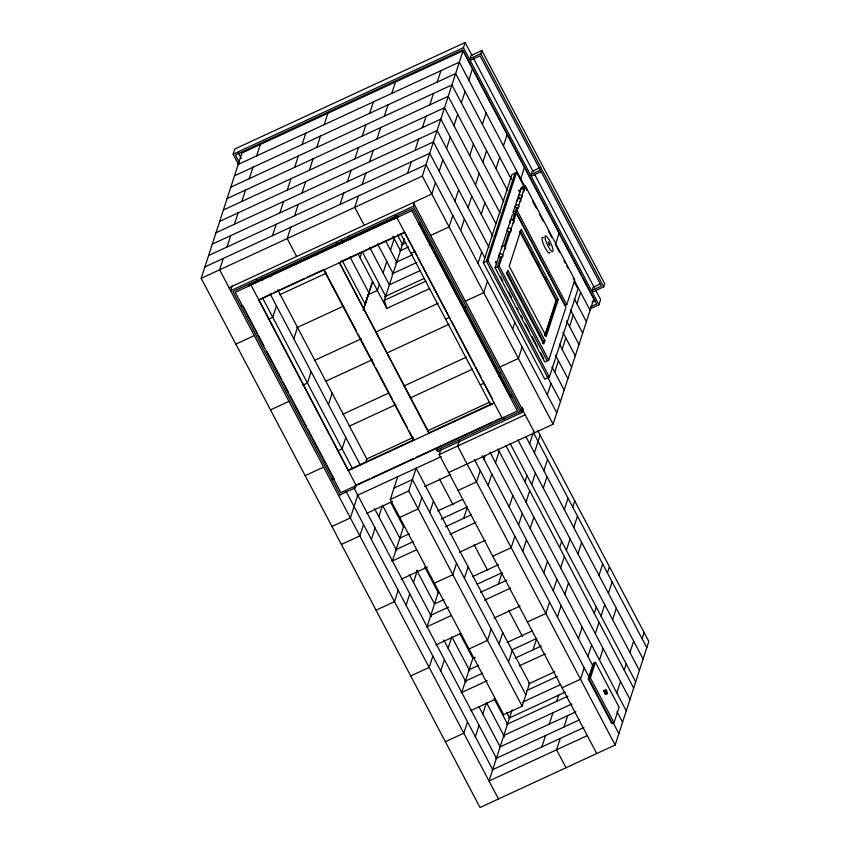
<?xml version="1.0" encoding="UTF-8"?>
<svg xmlns="http://www.w3.org/2000/svg" width="850" height="850" viewBox="0 0 850 850"><rect width="100%" height="100%" fill="white"/><g stroke="black" fill="none" stroke-linecap="round" stroke-linejoin="round"><path stroke-width="1.27" d="M238.68 164.751L233.113 154.179L234.791 149.005L465.131 42.5L471.941 55.409M537.668 430.525L648.816 641.452L615.166 745.014L480.027 807.5L201.184 278.332L241.899 153.021L463.027 50.777L593.789 298.913L553.074 424.224L448.651 472.504M223.316 258.421L219.619 269.811L498.461 798.979M227.014 247.031L230.722 235.631M234.419 224.241L238.127 212.851M241.825 201.461L245.523 190.071M249.231 178.67L252.928 167.28M256.626 155.89L260.334 144.5M232.273 285.728L230.648 290.743L413.376 206.242L414.194 203.734M249.921 283.411L249.114 285.919L248.317 284.421M250.814 284.686L356.192 485.509M256.179 282.126L256.923 279.852M272.457 235.694L276.154 224.304M279.862 212.914L283.56 201.524M287.257 190.124L290.966 178.734M294.663 167.344L298.371 155.954M302.069 144.564L305.766 133.163M271.745 293.601L258.527 300.156L404.409 232.698M290.881 227.173L287.183 238.563L296.629 256.509M294.589 215.783L298.286 204.393M301.984 193.003L305.692 181.613M309.389 170.212L313.087 158.822M316.795 147.433L320.493 136.042M324.201 124.652L327.898 113.252M276.473 305.904L272.765 317.294L268.164 319.43M317.231 254.873L317.974 252.588M293.803 338.789L297.5 327.399M340.021 204.457L343.719 193.067M347.427 181.666L351.124 170.276M354.832 158.886L358.53 147.496M362.228 136.106L365.936 124.706M369.633 113.316L373.331 101.926M335.665 246.351L336.77 242.93M358.445 195.936L354.748 207.326L364.204 225.261M362.153 184.546L365.851 173.145M369.559 161.755L373.256 150.365M376.954 138.975L380.662 127.585M384.359 116.195L388.057 104.794M391.765 93.404L395.462 82.014M311.132 371.673L307.424 383.063L302.823 385.199M360.028 257.592L361.643 252.62M328.461 404.558L332.159 393.168M363.322 309.549L372.629 281.509L365.224 304.289L342.008 260.238M407.586 173.209L411.294 161.819M414.991 150.429L418.689 139.039M422.397 127.649L426.094 116.248M429.792 104.858L433.5 93.468M437.197 82.078L440.906 70.688M394.017 219.364L395.123 215.953M379.376 284.261L377.358 290.477L367.763 294.908M383.074 272.871L386.771 261.481M390.479 250.081L394.177 238.691M590.537 308.667L598.931 304.789L463.452 47.674L465.131 42.5M553.074 424.224L422.312 176.088L463.027 50.777M383.658 302.43L404.345 238.744M345.791 437.453L342.082 448.842L337.482 450.967M333.03 477.36L332.212 479.868L333.752 479.156M592.184 290.296L601.396 286.036L480.091 55.834L470.879 60.095L470.092 58.597L471.102 55.494L481.844 50.522L604.732 283.719L603.713 286.822L592.971 291.794L592.184 290.296L593.194 287.194L600.1 283.996M435.466 182.633L431.768 194.023L229.064 287.746M439.174 171.243L442.871 159.843M446.569 148.452L450.277 137.062M453.974 125.672L457.672 114.282M461.38 102.882L465.078 91.492M468.786 80.102L472.483 68.712M603.713 286.822L480.834 53.635L481.844 50.522M258.687 299.636L348.319 470.571L494.201 403.112M429.399 244.874L430.514 241.453M338.555 495.529L355.449 487.719L356.362 484.999M365.712 462.358L366.817 458.947L277.695 289.818M357.776 495.168L350.37 517.947L331.946 526.469M454.92 201.131L458.628 189.741M469.731 155.571L473.429 144.171M452.795 215.518L449.098 226.907L430.663 235.429M482.407 124.376L486.115 112.986M363.524 524.492L359.826 535.893L341.392 544.414M460.679 230.467L464.376 219.077M468.074 207.676L471.782 196.286M475.479 184.896L479.177 173.506M482.885 162.116L486.582 150.716M371.397 539.442L375.105 528.052M378.803 516.662L382.511 505.272L399.999 538.475M481.228 214.232L484.936 202.831M496.039 168.661L499.736 157.271M503.444 145.871L507.142 134.481M522.155 706.222L408.723 490.971L416.128 468.191L529.55 683.442L522.155 706.222L503.721 714.744L390.299 499.492L397.704 476.701M477.998 263.351L481.706 251.961M464.429 309.506L465.534 306.085M574.303 282.041L577.989 289.032L549.387 377.071L544.776 379.196L483.342 262.597L511.944 174.569L516.545 172.444L523.919 186.426M429.101 432.767L428.942 433.288L339.309 262.363L429.101 432.767L494.371 402.592M515.015 173.145L486.413 261.184L547.846 377.772M549.387 377.071L487.942 260.472L516.545 172.444M392.434 560.936L403.538 526.766M487.454 281.286L483.756 292.676L465.322 301.197M520.763 178.766L524.471 167.365M495.114 267.793L512.274 214.976L516.269 213.137L565.898 307.307L548.739 360.124L544.744 361.973L495.114 267.793L499.109 265.954L516.269 213.137M514.346 214.71L513.124 212.394L521.199 187.531L525.183 185.693L574.812 279.862L566.737 304.714L565.197 305.426L515.578 211.257L516.747 207.655M523.303 408.765L522.081 412.526L437.623 451.584L436.836 450.086L437.612 447.684M421.876 497.516L418.179 508.906L399.744 517.427M500.841 256.604L497.569 266.656L547.198 360.836M504.114 246.542L509.012 231.444M512.688 220.129L514.739 213.839M522.931 188.626L523.653 186.394M566.737 304.714L517.108 210.545L525.183 185.693M596.732 753.536L439.195 454.569L441.044 448.874M541.131 171.689L531.919 175.95L531.133 174.452L532.142 171.339L540.207 167.62M398.183 590.272L394.485 601.662L376.051 610.183M429.749 512.465L433.457 501.075M459.478 440.353L457.629 446.048L615.166 745.014M406.056 605.221L409.764 593.831M413.461 582.431L417.169 571.041M512.656 329.12L514.877 322.288M498.716 376.412L499.832 373.001M427.093 626.716L438.196 592.535M463.696 518.309L467.404 506.919L441.214 519.021M480.229 470.539L476.531 481.929L458.097 490.45M483.937 459.138L485.042 455.728M522.112 347.066L518.415 358.456L499.981 366.977M559.13 233.144L555.422 244.534L556.665 246.883M456.535 563.284L452.837 574.685L434.403 583.206M511.158 394.995L510.34 397.502L511.881 396.801M432.841 656.041L429.144 667.431L410.709 675.952M488.112 485.478L491.81 474.087M495.507 462.697L499.216 451.308M464.408 578.234L468.116 566.844M544.818 335.187L556.102 300.486L519.69 231.402M542.608 343.591L543.352 341.317L506.951 272.223M545.094 335.941L556.707 300.199L520.306 231.115M522.484 407.352L521.294 411.039L436.836 450.086M544.893 340.606L543.777 344.027L506.759 273.764L507.864 270.353L544.893 340.606L543.352 341.317M558.248 299.487L546.231 336.462L509.214 266.209L521.231 229.234L558.248 299.487L556.102 300.486M440.714 670.99L444.422 659.6M448.12 648.21L451.828 636.82L469.774 670.873M509.139 506.972L512.837 495.582M529.667 443.806L532.992 433.553M547.315 394.899L551.023 383.509M554.721 372.109L558.429 360.719M562.126 349.329L565.824 337.939M569.532 326.549L573.229 315.148M576.927 303.758L580.635 292.368M524.971 481.769L526.989 475.554M534.395 452.774L540.111 435.168M461.752 692.484L472.855 658.304L475.214 657.22M498.355 584.077L502.063 572.688L477.062 584.247M514.888 536.308L511.19 547.697L492.756 556.219M518.585 524.918L522.293 513.528M525.991 502.127L529.699 490.737M531.717 484.521L535.415 473.131M491.194 629.064L487.496 640.454L469.062 648.975M543.841 470.709L547.549 459.319M598.931 304.789L600.621 299.614L595.669 290.222M467.5 721.82L463.803 733.21L445.368 741.731M522.761 551.257L526.469 539.867M530.166 528.466L533.874 517.076M543.288 488.081L546.996 476.691M499.067 644.013L502.775 632.612M475.373 736.759L479.081 725.369M482.779 713.979L486.476 702.589L504.603 736.971M508.523 661.948L512.221 650.558M543.798 572.751L547.496 561.361M564.326 509.575L568.023 498.185M559.629 547.538L561.648 541.333M572.751 507.152L574.77 500.937M512.125 709.888L489.005 781.044L587.286 735.601M533.014 649.846L536.722 638.456L511.721 650.016M549.546 602.076L545.849 613.466L527.414 621.987M553.244 590.686L556.952 579.296M560.649 567.906L564.357 556.516M566.376 550.301L570.074 538.911M573.771 527.51L577.479 516.12M557.419 617.026L561.128 605.636M564.825 594.246L568.533 582.856M577.947 553.849L581.655 542.459M541.843 746.927L545.551 735.537M549.249 724.147L552.946 712.757M556.654 701.356L558.673 695.151M578.457 638.52L582.154 627.13M598.984 575.344L602.682 563.954M594.288 613.317L596.307 607.102M607.41 572.921L609.429 566.716M560.267 738.406L556.569 749.796L566.026 767.741M563.975 727.016L567.673 715.626M584.205 667.856L580.508 679.246L562.073 687.767M587.903 656.455L591.611 645.065M595.308 633.675L599.016 622.285M601.035 616.069L604.732 604.679M608.43 593.289L612.138 581.889M588.253 678.895L593.311 663.361L595.457 662.362L619.087 707.211L614.04 722.744L611.894 723.732L588.253 678.895L590.41 677.896L595.457 662.362M593.916 663.074L588.869 678.608L612.499 723.456M599.484 660.014L603.181 648.624M612.606 619.629L616.314 608.239M616.813 692.899L620.511 681.509M624.219 670.119L626.237 663.903M629.935 652.513L633.643 641.123M642.069 638.701L644.088 632.485M363.184 310.303L368.921 292.899L349.987 256.966M233.113 154.179L463.452 47.674M238.202 164.411L459.329 62.167L526.957 190.506M470.092 58.597L480.834 53.635M234.504 175.801L455.632 73.557L511.445 179.488M230.796 187.191L451.924 84.947L507.546 190.506M227.099 198.581L448.226 96.337L503.784 201.779M223.401 209.982L444.518 107.738L500.087 213.169M219.693 221.372L440.821 119.127L495.837 223.529M215.996 232.762L437.123 130.518L492.745 236.077M212.288 244.152L433.415 141.907L488.984 247.35M208.59 255.542L429.717 153.298L484.797 257.837M204.893 266.942L426.02 164.688L556.771 412.834M201.184 278.332L422.312 176.088M248.455 285.781L396.695 217.239L502.074 418.062L502.244 417.541L495.072 420.856M240.847 306.467L242.377 305.756M418.976 224.102L420.506 223.391M274.114 292.506L304.969 278.237M307.339 277.142L322.766 270.013M340.499 261.811L361.856 251.94M364.225 250.835L395.08 236.576M397.449 235.471L403.389 232.73M531.133 174.452L540.345 170.191M279.724 294.716L326.464 273.105M401.232 245.023L405.886 242.866M400.148 250.803L408.584 246.904M410.975 253.396L415.576 251.26M395.239 262.756L412.377 254.83M513.124 212.394L517.108 210.545M235.843 344.101L254.278 335.58M391.871 273.987L417.074 262.342M420.569 270.406L389.374 284.824L369.601 247.308M297.054 327.601L343.793 305.989M384.476 296.777L424.065 278.471M426.009 281.095L384.328 300.358L386.803 308.412L429.675 288.586M483.342 262.597L487.942 260.472M314.394 360.485L361.324 338.789M375.541 332.212L438.175 303.248M445.634 319.164L449.087 317.571M325.412 381.416L372.353 359.709M386.569 353.143L449.204 324.179M270.502 409.881L288.936 401.359M342.741 414.301L388.312 393.231M403.899 386.027L466.246 357.202M592.11 302.122L595.722 300.454M590.601 306.786L596.615 304.002L462.708 49.884L235.439 154.966L239.137 161.999M349.053 426.264L395.813 404.642M410.199 397.981L472.547 369.155M480.293 384.933L483.746 383.339M305.161 475.649L323.595 467.128M366.371 459.149L413.142 437.527M427.529 430.876L489.876 402.039M348.489 470.05L413.748 439.875L408.829 430.536M357.563 484.447L369.516 478.911M371.907 477.806L413.759 458.458M416.149 457.353L492.681 421.961M439.195 454.569L525.194 414.811M357.127 495.465L441.288 456.556M393.996 488.102L412.431 479.581L525.852 694.832M390.299 499.492L408.723 490.971M366.584 513.4L392.658 501.351M424.66 486.551L450.744 474.491M437.803 510.914L462.697 499.407M399.84 538.156L409.317 533.768M395.484 549.844L413.27 541.631M445.272 526.83L471.346 514.771M391.786 561.234L416.681 549.727M449.873 534.384L475.947 522.325M401.243 579.179L427.316 567.12M459.319 552.319L485.403 540.26M472.462 576.693L498.546 564.634M434.499 603.925L443.976 599.548M430.142 615.623L448.577 607.102M480.579 592.301L506.632 580.253M426.445 627.013L451.339 615.506M484.532 600.153L510.606 588.094M435.901 644.948L460.785 633.441M493.978 618.088L520.062 606.039M507.121 642.462L532.015 630.955M469.147 669.704L478.635 665.316M464.801 681.392L482.587 673.168M515.238 658.07L541.291 646.032M461.104 692.782L487.178 680.722M519.191 665.922L545.264 653.873M470.56 710.717L495.444 699.21M528.636 683.867L554.721 671.808M526.416 690.699L557.239 676.451M522.718 702.089L560.649 684.548M508.884 718.165L565.239 692.102M506.866 724.381L567.97 696.129M503.168 735.771L571.912 703.981M603.798 690.763L605.646 689.903L606.794 691.082L607.537 693.494L605.689 694.344L603.798 690.763L606.061 689.998M603.936 691.719L605.774 690.869L605.646 689.903M604.541 693.175L606.39 692.325L607.537 693.494M605.274 694.259L607.112 693.409M499.46 747.161L575.939 711.801M495.763 758.561L579.328 719.918M492.054 769.951L583.897 727.483M604.552 691.592L605.317 693.812L605.285 693.101M604.222 690.848L604.945 691.932M473.174 57.758L533.184 171.647M534.416 173.995L594.426 287.874M532.525 201.078L536.244 208.123M539.336 213.998L540.568 216.346M541.089 217.334L543.044 221.042M548.622 231.614L551.597 237.267M557.154 247.817L559.629 252.503M563.954 260.716L565.186 263.054M566.567 265.678L567.8 268.026M573.219 278.301L590.081 310.303M574.186 298.552L586.383 321.693M570.488 309.942L582.686 333.094M527.043 243.833L528.264 246.171M531.346 252.004L532.578 254.341M536.276 261.354L539.346 267.197M544.893 277.706L546.125 280.043M566.578 320.939L578.977 344.484M562.87 332.329L575.28 355.874M559.385 344.123L571.582 367.264M555.475 355.119L567.874 378.654M499.109 265.954L548.739 360.124M551.979 366.902L564.177 390.054M500.321 276.324L502.764 280.967M508.268 291.412L511.328 297.224M516.832 307.668L518.054 309.995M521.114 315.796L522.336 318.123M525.396 323.924L529.072 330.884M532.132 336.696L537.636 347.14M540.696 352.941L543.745 358.753M547.304 376.454L560.469 401.444M413.334 202.544L534.639 432.746M533.205 432.108L646.797 647.668M413.376 206.242L522.081 412.526M519.754 411.74L412.632 208.452L232.964 291.518L340.096 494.817M418.837 223.019L510.808 397.556M525.948 436.751L643.089 659.058M517.916 439.928L639.391 670.448M397.279 215.549L398.066 217.048M503.614 417.35L504.401 418.848M404.568 232.188L416.872 255.531M418.104 257.858L450.086 318.559M451.318 320.886L474.683 365.245M475.915 367.582L481.451 378.08M482.683 380.418L492.522 399.096M401.072 234.6L490.811 404.908M510.053 443.413L635.683 681.838M397.556 235.057L402.496 244.439M505.782 445.358L633.664 688.054M392.944 236.343L400.478 250.654M497.973 448.959L629.967 699.444M385.528 240.688L396.78 262.044M489.94 452.126L626.269 710.844M377.496 243.854L393.072 273.434M482.163 455.781L592.854 665.858M616.994 711.662L622.561 722.234M590.41 677.896L614.04 722.744M474.491 459.648L589.773 678.428M612.956 722.415L618.864 733.624M362.196 251.664L385.677 296.225M348.808 236.3L350.636 239.774M357.967 253.683L386.803 308.412M341.434 240.731L342.656 243.047M439.45 478.954L453.071 504.794M474.109 544.722L487.73 570.562M508.767 610.491L522.389 636.331M323.956 269.461L325.178 271.798M325.529 272.446L356.554 331.319M357.776 333.657L374.382 365.171M375.615 367.508L392.222 399.022M393.454 401.349L407.596 428.198M323.786 269.981L413.578 440.385M238.181 152.649L241.273 158.504M506.6 712.311L509.703 718.186M390.713 502.424L403.707 527.085M424.745 567.014L438.366 592.854M460.031 633.962L473.025 658.633M494.062 698.562L507.684 724.402M269.652 274.539L270.884 276.898M416.712 570.191L434.658 604.244M261.619 277.716L262.852 280.064M270.279 294.153L360.644 465.641M374.467 508.438L396.748 550.726M409.275 574.483L431.407 616.494M443.785 639.986L466.066 682.263M479.071 706.934L500.278 747.182M262.863 298.499L352.612 468.807M354.663 486.221L355.449 487.719M354.057 488.123L496.581 758.582M346.024 491.289L492.873 769.972M242.866 305.851L257.061 332.786M258.294 335.134L263.851 345.674M266.942 351.528L281.754 379.642M282.986 381.99L288.543 392.53M289.776 394.868L306.446 426.498M307.679 428.846L334.22 479.209M605.774 690.869L606.39 692.325M605.561 693.388L605.689 694.344M501.702 248.434A2.083 1.976 18 0 1 502.605 245.788A2.083 1.976 18 0 1 505.389 246.734A2.083 1.976 18 0 1 504.496 249.379M510.425 222.987A2.083 1.976 18 0 1 510.712 220.076A2.083 1.976 18 0 1 513.719 220.692A2.083 1.976 18 0 1 512.911 223.486M549.961 252.418A8.67 1.902 65.2 0 1 543.979 245.438A8.67 1.902 65.2 0 1 543.479 237.809M520.699 190.708A1.732 1.647 18 0 1 521.868 188.817A1.732 1.647 18 0 1 523.983 189.826A1.732 1.647 18 0 1 523.164 191.898M517.65 200.951A1.732 1.647 18 0 1 518.394 198.751A1.732 1.647 18 0 1 520.721 199.538A1.732 1.647 18 0 1 519.977 201.737M495.678 261.747L496.581 263.585L495.678 261.747M518.904 190.294L519.807 192.132L518.904 190.294M548.282 242.218L549.78 245.342L548.282 242.218M411.878 210.651L235.291 292.304L340.839 492.618L517.438 410.964L411.878 210.651M499.322 257.157A2.083 1.976 18 0 0 502.828 256.541A2.083 1.976 18 0 0 500.416 253.916A2.083 1.976 18 0 0 499.322 257.157M507.737 231.264A2.083 1.976 18 0 0 511.243 230.648A2.083 1.976 18 0 0 508.831 228.023A2.083 1.976 18 0 0 507.737 231.264M545.328 239.158A8.67 1.902 65.2 0 0 552.256 251.653A8.67 1.902 65.2 0 0 549.525 240.539A8.67 1.902 65.2 0 0 545.328 239.158M519.084 197.689A1.732 1.647 18 0 0 522.006 197.179A1.732 1.647 18 0 0 519.998 194.99A1.732 1.647 18 0 0 519.084 197.689M515.886 207.528A1.732 1.647 18 0 0 518.808 207.018A1.732 1.647 18 0 0 516.8 204.829A1.732 1.647 18 0 0 515.886 207.528"/></g></svg>
